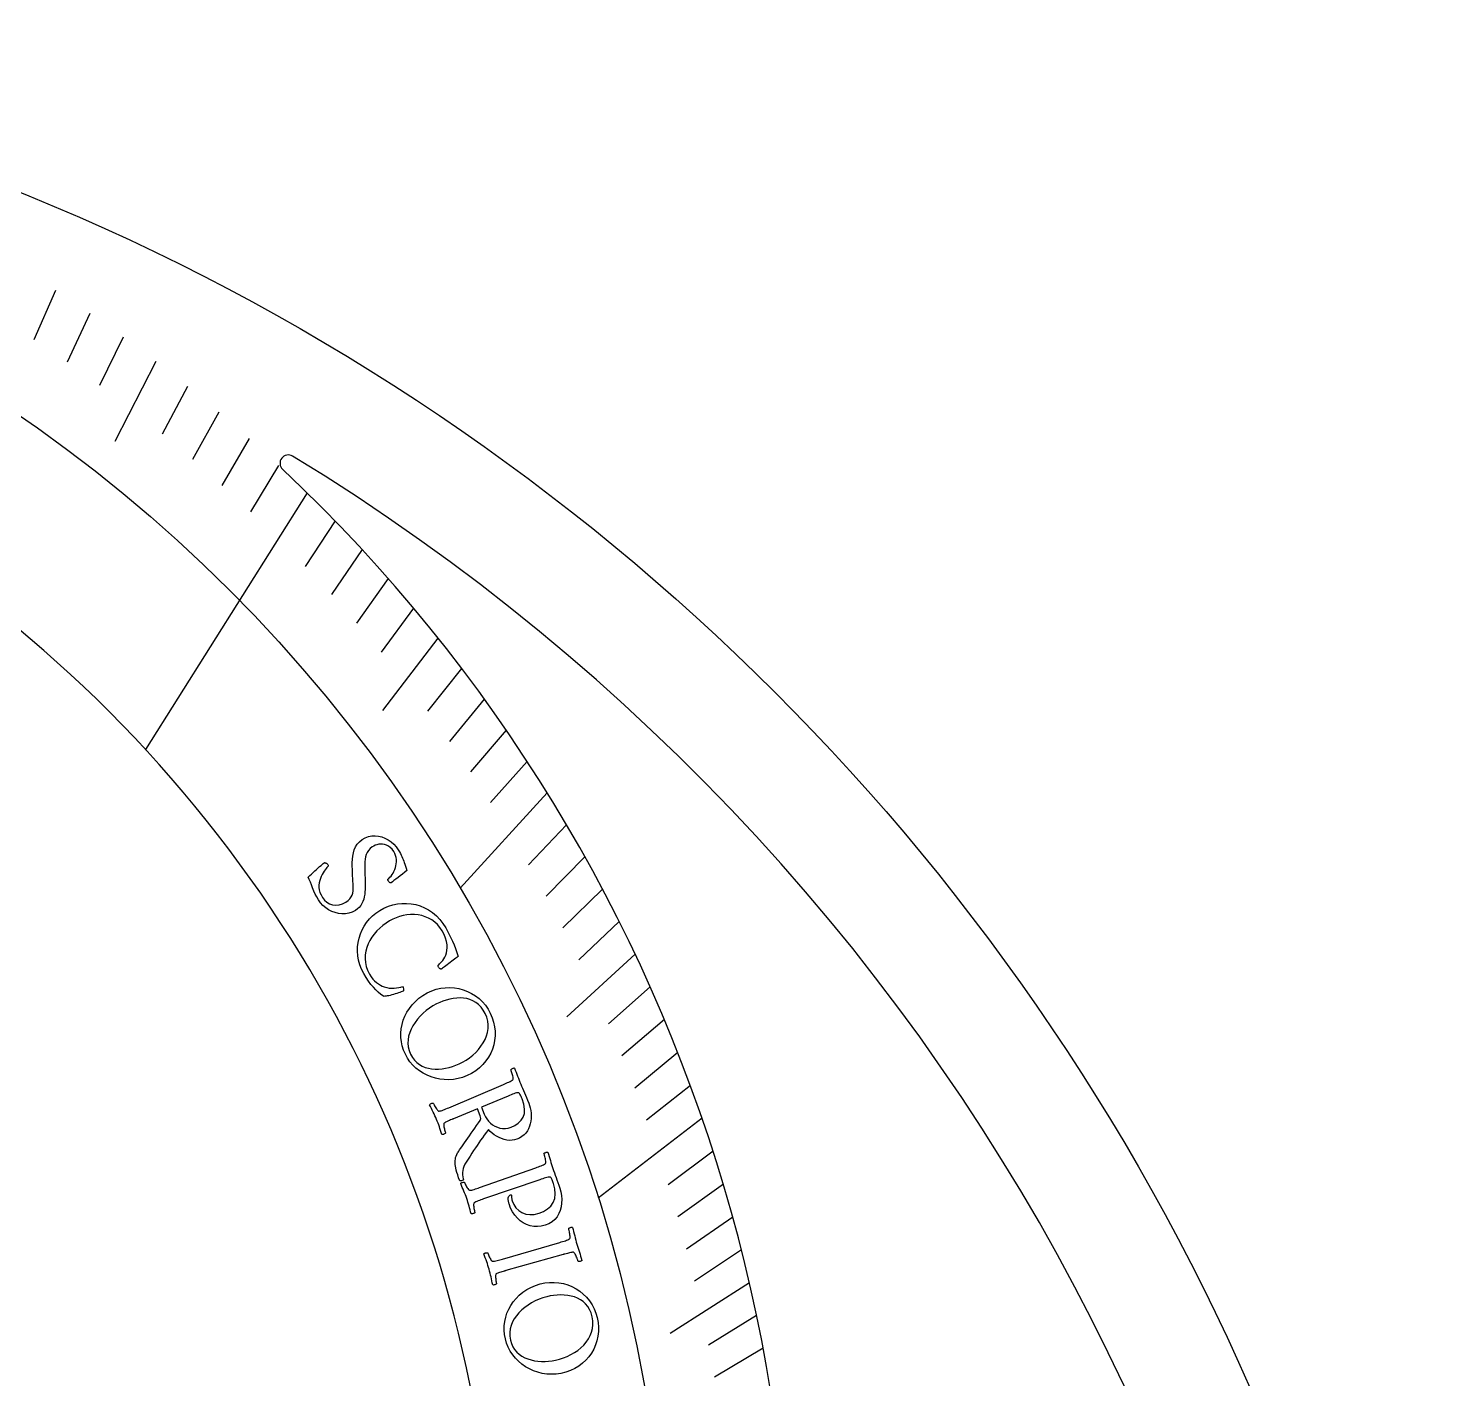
# Model space of a CAD drawing. Header units: millimetres. Extents: x -68 to 68, y -68 to 68.
# Drawn here: x 25.84 to 68.4, y 27.65 to 68.4 of the extents above; entities that cross this region are included whole.
import ezdxf

# ---------------------------------------------------------------- set-up
doc = ezdxf.new("R2010")
doc.units = ezdxf.units.MM
for name, color, linetype in [('CUT_INNER', 6, 'Continuous'), ('CUT_OUTER', 1, 'Continuous'), ('ENGRAVE', 7, 'Continuous'), ('ENGRAVE_FINE', 8, 'Continuous'), ('TEXT', 5, 'Continuous')]:
    doc.layers.add(name, color=color, linetype=linetype)

msp = doc.modelspace()

# ---------------------------------------------------------------- linework, layer by layer
at = {"layer": 'CUT_INNER'}
for centre, radius, start, end in [((0.0003, 19.5458), 39.962, 348.04781, 87.66562), ((0.0002, -0.0001), 64.9798, 291.797457, 58.641452), ((33.6846, 55.2747), 0.25, 58.53516, 226.58203), ((0.0009, 19.546), 48.8533, 346.34338, 46.68808)]:
    msp.add_arc(centre, radius, start, end, dxfattribs=at)
at = {"layer": 'CUT_OUTER'}
msp.add_circle((0, 0), 68.4, dxfattribs=at)
at = {"layer": 'ENGRAVE'}
for points in [[(34.256, 54.3777), (29.3789, 46.6357)], [(41.4987, 45.3256), (38.8707, 42.4553)], [(46.173, 35.5079), (43.0368, 33.0961)]]:
    msp.add_lwpolyline(points, dxfattribs=at)
msp.add_circle((0, 19.5457), 45.1196, dxfattribs=at)
at = {"layer": 'ENGRAVE_FINE'}
for points in [[(26.6634, 60.4823), (26.0089, 58.9976)], [(27.6934, 59.7926), (27.0107, 58.3186)], [(28.7013, 59.0802), (27.9906, 57.6172)], [(29.6866, 58.3458), (28.4552, 55.9258)], [(30.6486, 57.5905), (29.8825, 56.151)], [(31.5869, 56.8151), (30.7935, 55.3881)], [(32.5012, 56.0206), (31.6807, 54.6063)], [(33.391, 55.2078), (32.5437, 53.8068)], [(35.096, 53.5312), (34.1958, 52.158)], [(35.9107, 52.6692), (34.9844, 51.3106)], [(36.6998, 51.7927), (35.7477, 50.4491)], [(37.4632, 50.9026), (36.4856, 49.5743)], [(38.2007, 49.9997), (36.5282, 47.8106)], [(38.9123, 49.085), (37.8847, 47.7887)], [(39.598, 48.1594), (38.5457, 46.8796)], [(40.2575, 47.2237), (39.181, 45.9609)], [(40.8911, 46.2788), (39.7906, 45.0333)], [(42.0803, 44.3648), (40.933, 43.1552)], [(42.6361, 43.3973), (41.4659, 42.2062)], [(43.1663, 42.424), (41.9734, 41.2516)], [(43.6708, 41.4455), (42.4558, 40.2923)], [(44.15, 40.4626), (42.0862, 38.5711)], [(44.604, 39.4761), (43.3457, 38.3624)], [(45.0331, 38.4867), (43.7536, 37.3932)], [(45.4374, 37.495), (44.1373, 36.4221)], [(45.8173, 36.5019), (44.4969, 35.4499)], [(46.5049, 34.5136), (45.145, 33.5044)], [(46.8131, 33.5197), (45.4341, 32.5323)], [(47.0981, 32.5267), (45.7005, 31.5615)], [(47.3602, 31.5353), (45.9443, 30.5925)], [(47.5997, 30.546), (45.2065, 29.0102)], [(47.817, 29.5592), (46.366, 28.6622)], [(48.0125, 28.5755), (46.5445, 27.7018)]]:
    msp.add_lwpolyline(points, dxfattribs=at)
at = {"layer": 'TEXT'}
for points in [[(37.0013, 43.6082), (37.0369, 43.5515), (37.0676, 43.4988), (37.0935, 43.45), (37.1146, 43.4051), (37.1328, 43.3616), (37.1501, 43.3169), (37.1665, 43.2709), (37.1821, 43.2238), (37.1983, 43.1733), (37.2167, 43.1172), (37.2372, 43.0555), (37.2599, 42.9883), (37.1969, 42.9336), (37.132, 42.8794), (37.0653, 42.8257), (36.9966, 42.7725), (36.9312, 42.7231), (36.8744, 42.6808), (36.8263, 42.6455), (36.7867, 42.6172), (36.778, 42.6121), (36.7678, 42.6119), (36.7561, 42.6167), (36.7429, 42.6263), (36.7299, 42.6381), (36.719, 42.6492), (36.71, 42.6596), (36.7031, 42.6693), (36.6962, 42.6823), (36.692, 42.6951), (36.6905, 42.7075), (36.6917, 42.7197), (36.7222, 42.7469), (36.7531, 42.7796), (36.7844, 42.8177), (36.8159, 42.8614), (36.846, 42.9093), (36.873, 42.9602), (36.8967, 43.0141), (36.9172, 43.071), (36.9333, 43.13), (36.9438, 43.1902), (36.9488, 43.2516), (36.9481, 43.3141), (36.9403, 43.3766), (36.9238, 43.438), (36.8988, 43.4981), (36.8651, 43.5571), (36.8148, 43.6258), (36.7619, 43.6815), (36.7066, 43.724), (36.6488, 43.7534), (36.5901, 43.772), (36.5318, 43.7821), (36.474, 43.7836), (36.4166, 43.7767), (36.3612, 43.7633), (36.3094, 43.7455), (36.2612, 43.7233), (36.2165, 43.6969), (36.1527, 43.6475), (36.1011, 43.5926), (36.0615, 43.5322), (36.0339, 43.4663), (36.0153, 43.3961), (36.0026, 43.3226), (35.9959, 43.246), (35.9949, 43.1661), (35.9967, 43.0844), (35.998, 43.0022), (35.9989, 42.9195), (35.9992, 42.8364), (36.0007, 42.7732), (36.0021, 42.7069), (36.0036, 42.6374), (36.0051, 42.5648), (36.0053, 42.4905), (36.0029, 42.4161), (35.998, 42.3415), (35.9906, 42.2667), (35.9789, 42.1932), (35.9612, 42.1225), (35.9376, 42.0547), (35.908, 41.9896), (35.8713, 41.9288), (35.8263, 41.8737), (35.773, 41.8243), (35.7114, 41.7806), (35.6132, 41.7288), (35.5125, 41.6939), (35.4092, 41.6758), (35.3034, 41.6744), (35.1979, 41.6875), (35.0959, 41.7132), (34.9973, 41.7513), (34.902, 41.8019), (34.8127, 41.863), (34.7318, 41.9329), (34.6594, 42.0115), (34.5954, 42.0989), (34.5418, 42.1862), (34.494, 42.2751), (34.4519, 42.3656), (34.4155, 42.4579), (34.3824, 42.5482), (34.35, 42.6332), (34.3185, 42.7127), (34.2878, 42.7869), (34.3334, 42.8327), (34.3813, 42.8791), (34.4313, 42.926), (34.4835, 42.9735), (34.5354, 43.0197), (34.5842, 43.0626), (34.6302, 43.1022), (34.6731, 43.1386), (34.7107, 43.1698), (34.7406, 43.1942), (34.7628, 43.2118), (34.7773, 43.2225), (34.7921, 43.2191), (34.8068, 43.2146), (34.8212, 43.2089), (34.8353, 43.2022), (34.8487, 43.1942), (34.8607, 43.1849), (34.8712, 43.1744), (34.8804, 43.1626), (34.8882, 43.1468), (34.8898, 43.1313), (34.8854, 43.1163), (34.8748, 43.1017), (34.8521, 43.0765), (34.8266, 43.0452), (34.7984, 43.008), (34.7675, 42.9646), (34.7361, 42.9161), (34.7067, 42.8632), (34.6792, 42.8059), (34.6537, 42.7443), (34.6326, 42.6793), (34.6185, 42.6121), (34.6113, 42.5426), (34.6109, 42.4708), (34.6201, 42.3973), (34.6411, 42.3226), (34.6741, 42.2466), (34.7189, 42.1693), (34.7785, 42.0932), (34.8487, 42.0315), (34.9296, 41.9841), (35.0213, 41.9509), (35.1192, 41.9363), (35.2187, 41.9444), (35.3199, 41.9755), (35.4226, 42.0297), (35.4903, 42.0785), (35.5445, 42.1306), (35.5852, 42.186), (35.6123, 42.2446), (35.6296, 42.3064), (35.6408, 42.3717), (35.6461, 42.4402), (35.6453, 42.512), (35.6412, 42.5869), (35.6365, 42.6643), (35.6312, 42.7445), (35.6253, 42.8274), (35.6215, 42.9218), (35.6187, 43.0188), (35.6169, 43.1183), (35.6162, 43.2204), (35.6198, 43.3224), (35.6312, 43.4217), (35.6504, 43.5183), (35.6775, 43.6121), (35.7155, 43.7004), (35.7675, 43.7805), (35.8335, 43.8523), (35.9137, 43.9157), (36.0075, 43.9702), (36.104, 44.0078), (36.203, 44.0287), (36.3048, 44.0325), (36.4065, 44.0213), (36.5056, 43.9969), (36.6021, 43.9593), (36.6958, 43.9084), (36.7842, 43.8466), (36.8646, 43.7758), (36.937, 43.6964), (37.0013, 43.6082)], [(38.4354, 41.2528), (38.4881, 41.1569), (38.54, 41.0576), (38.591, 40.955), (38.641, 40.8489), (38.6887, 40.7398), (38.7328, 40.6277), (38.7731, 40.5127), (38.8097, 40.3949), (38.8053, 40.3915), (38.7921, 40.381), (38.7702, 40.3637), (38.7394, 40.3394), (38.7027, 40.3106), (38.6628, 40.2798), (38.6196, 40.247), (38.5733, 40.2122), (38.5265, 40.1771), (38.4819, 40.1436), (38.4395, 40.1116), (38.3994, 40.0812), (38.3643, 40.0547), (38.3371, 40.0346), (38.3177, 40.021), (38.3062, 40.0137), (38.2986, 40.0097), (38.2889, 40.0095), (38.2772, 40.0133), (38.2633, 40.0209), (38.2492, 40.0313), (38.2368, 40.0431), (38.2259, 40.0565), (38.2167, 40.0714), (38.2104, 40.0849), (38.2059, 40.0982), (38.2035, 40.1114), (38.2029, 40.1243), (38.2238, 40.1423), (38.2488, 40.166), (38.2781, 40.1956), (38.3117, 40.2308), (38.3462, 40.2722), (38.3784, 40.32), (38.4083, 40.3743), (38.436, 40.435), (38.4583, 40.5023), (38.4722, 40.5763), (38.4778, 40.6571), (38.475, 40.7446), (38.4604, 40.8391), (38.4309, 40.9408), (38.3863, 41.0496), (38.3265, 41.1655), (38.2624, 41.2654), (38.1894, 41.3537), (38.1076, 41.4303), (38.017, 41.4952), (37.9198, 41.5488), (37.8182, 41.5914), (37.7122, 41.623), (37.6018, 41.6437), (37.4894, 41.654), (37.3771, 41.6543), (37.2649, 41.6448), (37.1528, 41.6255), (37.0431, 41.5972), (36.9378, 41.5609), (36.8369, 41.5166), (36.7405, 41.4643), (36.6378, 41.3982), (36.5404, 41.3253), (36.4481, 41.2459), (36.3609, 41.1599), (36.2809, 41.0685), (36.21, 40.9727), (36.1481, 40.8726), (36.0952, 40.7682), (36.053, 40.6605), (36.0232, 40.5505), (36.0057, 40.4383), (36.0006, 40.3237), (36.0098, 40.2077), (36.0353, 40.0913), (36.0772, 39.9743), (36.1354, 39.8566), (36.1835, 39.7785), (36.2346, 39.7102), (36.2886, 39.6517), (36.3457, 39.6029), (36.4041, 39.562), (36.4622, 39.5272), (36.5199, 39.4984), (36.5774, 39.4757), (36.6554, 39.4527), (36.7322, 39.4386), (36.8077, 39.4334), (36.8821, 39.4371), (36.953, 39.4462), (37.0181, 39.4568), (37.0774, 39.4692), (37.1309, 39.4833), (37.1488, 39.4523), (37.1601, 39.4196), (37.165, 39.3854), (37.1634, 39.3495), (37.1464, 39.3415), (37.1218, 39.3316), (37.0897, 39.3198), (37.0501, 39.3061), (37.0057, 39.2913), (36.9592, 39.2764), (36.9107, 39.2613), (36.8602, 39.2459), (36.8099, 39.2314), (36.762, 39.2187), (36.7164, 39.2079), (36.6731, 39.1989), (36.6345, 39.1924), (36.6028, 39.1889), (36.578, 39.1885), (36.5601, 39.1912), (36.4795, 39.2473), (36.4012, 39.3111), (36.3252, 39.3825), (36.2515, 39.4617), (36.1793, 39.5499), (36.1076, 39.6486), (36.0364, 39.7577), (35.9657, 39.8774), (35.8982, 40.0101), (35.8453, 40.1439), (35.807, 40.279), (35.7832, 40.4155), (35.773, 40.5516), (35.7756, 40.6855), (35.791, 40.8173), (35.8192, 40.9469), (35.8594, 41.0729), (35.9107, 41.1936), (35.9733, 41.309), (36.0472, 41.4191), (36.1316, 41.5223), (36.2259, 41.6169), (36.3302, 41.7028), (36.4445, 41.7801), (36.5728, 41.8505), (36.7041, 41.907), (36.8387, 41.9495), (36.9764, 41.9778), (37.1155, 41.9924), (37.254, 41.9937), (37.392, 41.9815), (37.5295, 41.9558), (37.6643, 41.9163), (37.7943, 41.8627), (37.9195, 41.7951), (38.0397, 41.7133), (38.1528, 41.6179), (38.2565, 41.5093), (38.3507, 41.3876), (38.4354, 41.2528)], [(39.7805, 38.6764), (39.837, 38.5434), (39.8797, 38.4086), (39.9083, 38.272), (39.9231, 38.1338), (39.924, 37.996), (39.9113, 37.8606), (39.885, 37.7278), (39.8451, 37.5975), (39.7922, 37.4715), (39.7269, 37.3518), (39.6493, 37.2382), (39.5594, 37.1308), (39.4573, 37.0316), (39.3432, 36.9428), (39.2173, 36.8642), (39.0795, 36.7957), (38.9433, 36.7432), (38.8061, 36.7053), (38.6681, 36.6819), (38.5293, 36.6729), (38.3915, 36.6769), (38.2565, 36.6927), (38.1245, 36.7202), (37.9953, 36.7594), (37.8708, 36.8096), (37.7532, 36.8703), (37.6422, 36.9415), (37.5379, 37.0233), (37.4421, 37.1148), (37.3569, 37.2153), (37.282, 37.325), (37.2175, 37.4438), (37.1654, 37.5666), (37.1259, 37.6918), (37.0992, 37.8196), (37.0851, 37.95), (37.0837, 38.0811), (37.095, 38.2105), (37.1191, 38.3386), (37.156, 38.4652), (37.2052, 38.5889), (37.2662, 38.708), (37.3391, 38.8225), (37.4239, 38.9324), (37.5205, 39.0356), (37.6286, 39.1299), (37.7484, 39.2152), (37.8798, 39.2914), (38.0125, 39.3528), (38.1472, 39.3998), (38.284, 39.4322), (38.4229, 39.4499), (38.5619, 39.4538), (38.6987, 39.4446), (38.8333, 39.4222), (38.9657, 39.3867), (39.094, 39.3384), (39.2161, 39.2778), (39.3321, 39.2049), (39.4419, 39.1196), (39.543, 39.0233), (39.6332, 38.9173), (39.7124, 38.8016), (39.7805, 38.6764)], [(39.6253, 38.6715), (39.5674, 38.7758), (39.5015, 38.866), (39.4274, 38.9422), (39.3454, 39.0042), (39.2575, 39.0536), (39.1656, 39.0917), (39.0699, 39.1186), (38.9705, 39.1343), (38.8686, 39.1399), (38.7656, 39.1368), (38.6617, 39.1248), (38.5567, 39.1041), (38.4527, 39.0762), (38.3515, 39.0425), (38.2533, 39.0032), (38.1579, 38.9582), (38.0506, 38.8989), (37.9474, 38.8322), (37.8482, 38.7583), (37.753, 38.677), (37.6638, 38.59), (37.5828, 38.4987), (37.5099, 38.403), (37.4452, 38.303), (37.3904, 38.1999), (37.3475, 38.0951), (37.3165, 37.9885), (37.2972, 37.88), (37.2921, 37.7708), (37.3033, 37.6619), (37.3308, 37.5531), (37.3747, 37.4443), (37.429, 37.346), (37.4913, 37.2607), (37.5617, 37.1886), (37.6403, 37.1294), (37.7255, 37.0819), (37.8156, 37.0446), (37.9106, 37.0175), (38.0105, 37.0007), (38.1135, 36.9931), (38.2177, 36.9938), (38.3231, 37.0028), (38.4297, 37.0201), (38.5356, 37.0443), (38.6386, 37.074), (38.7388, 37.1092), (38.8362, 37.15), (38.9459, 37.2043), (39.0516, 37.2662), (39.1533, 37.3357), (39.2508, 37.4128), (39.3421, 37.4965), (39.425, 37.5857), (39.4993, 37.6804), (39.565, 37.7807), (39.6204, 37.885), (39.6634, 37.992), (39.6941, 38.1015), (39.7123, 38.2136), (39.716, 38.3273), (39.7027, 38.4416), (39.6724, 38.5564), (39.6253, 38.6715)], [(40.9421, 35.9641), (40.9671, 35.8935), (40.987, 35.8196), (41.0016, 35.7425), (41.011, 35.6621), (41.0146, 35.5807), (41.012, 35.5002), (41.003, 35.4207), (40.9878, 35.3422), (40.9656, 35.2662), (40.9356, 35.1944), (40.898, 35.1267), (40.8527, 35.063), (40.7992, 35.0051), (40.7368, 34.9547), (40.6655, 34.9118), (40.5854, 34.8762), (40.5135, 34.8548), (40.4389, 34.8438), (40.3615, 34.8433), (40.2813, 34.853), (40.2006, 34.8714), (40.1218, 34.8968), (40.0449, 34.9292), (39.9698, 34.9686), (39.8988, 35.0134), (39.8344, 35.062), (39.7764, 35.1144), (39.7248, 35.1707), (39.6609, 35.0854), (39.6, 35.0027), (39.5421, 34.9225), (39.4871, 34.8449), (39.4339, 34.7682), (39.3812, 34.6907), (39.329, 34.6124), (39.2773, 34.5335), (39.2244, 34.452), (39.1688, 34.3662), (39.1104, 34.2762), (39.0491, 34.1821), (39.0122, 34.1196), (38.9829, 34.058), (38.9612, 33.9975), (38.9471, 33.9379), (38.941, 33.8759), (38.9432, 33.8083), (38.9536, 33.7351), (38.9723, 33.6562), (38.9648, 33.6461), (38.9526, 33.6378), (38.9359, 33.6312), (38.9145, 33.6263), (38.8932, 33.6227), (38.8766, 33.6204), (38.8647, 33.6192), (38.8576, 33.6191), (38.8246, 33.7125), (38.7962, 33.7983), (38.7724, 33.8765), (38.7532, 33.9472), (38.7383, 34.0099), (38.7273, 34.0643), (38.7203, 34.1103), (38.7172, 34.1479), (38.7181, 34.1731), (38.7199, 34.2031), (38.7223, 34.238), (38.7255, 34.2776), (38.7326, 34.3208), (38.7465, 34.3661), (38.7674, 34.4135), (38.7951, 34.463), (38.8094, 34.485), (38.8293, 34.5149), (38.8548, 34.5526), (38.8859, 34.5983), (38.9217, 34.6504), (38.9612, 34.7075), (39.0045, 34.7697), (39.0516, 34.8369), (39.1013, 34.9079), (39.1525, 34.9814), (39.2053, 35.0575), (39.2597, 35.1361), (39.3145, 35.2154), (39.3688, 35.2935), (39.4227, 35.3706), (39.4761, 35.4464), (39.4892, 35.4745), (39.4933, 35.5073), (39.4886, 35.5447), (39.4751, 35.5867), (39.391, 35.792), (38.6671, 35.4935), (38.6611, 35.491), (38.6552, 35.4886), (38.6492, 35.4861), (38.6432, 35.4836), (38.6373, 35.4812), (38.6313, 35.4787), (38.6253, 35.4763), (38.6194, 35.4738), (38.5825, 35.4584), (38.5475, 35.4436), (38.5143, 35.4292), (38.4829, 35.4152), (38.4541, 35.4015), (38.4286, 35.3876), (38.4063, 35.3737), (38.3872, 35.3597), (38.3803, 35.3488), (38.3763, 35.3323), (38.3753, 35.3101), (38.3771, 35.2823), (38.3812, 35.2513), (38.3869, 35.2199), (38.3943, 35.1881), (38.4032, 35.1557), (38.4123, 35.1257), (38.4202, 35.101), (38.4268, 35.0814), (38.4322, 35.067), (38.4249, 35.0579), (38.414, 35.0488), (38.3997, 35.0398), (38.3819, 35.0307), (38.3634, 35.0234), (38.347, 35.0195), (38.3327, 35.019), (38.3205, 35.0219), (38.3009, 35.0815), (38.2814, 35.1398), (38.2621, 35.1967), (38.2429, 35.2523), (38.2233, 35.3074), (38.2025, 35.3629), (38.1806, 35.4189), (38.1576, 35.4752), (38.1343, 35.5298), (38.11, 35.5845), (38.0847, 35.6394), (38.0583, 35.6944), (38.0312, 35.7497), (38.0035, 35.8053), (37.9753, 35.8612), (37.9465, 35.9174), (37.953, 35.9281), (37.9635, 35.9379), (37.9778, 35.9469), (37.996, 35.9549), (38.0149, 35.9612), (38.0314, 35.965), (38.0455, 35.9663), (38.0572, 35.9652), (38.0636, 35.9512), (38.0729, 35.9328), (38.085, 35.9097), (38.0999, 35.8822), (38.1166, 35.8529), (38.1343, 35.825), (38.1529, 35.7982), (38.1723, 35.7727), (38.1911, 35.7512), (38.2076, 35.7365), (38.2218, 35.7285), (38.2336, 35.7274), (38.2621, 35.7312), (38.2933, 35.7382), (38.3272, 35.7484), (38.3639, 35.7617), (38.4027, 35.7771), (38.4428, 35.7933), (38.4843, 35.8105), (38.5272, 35.8284), (40.1781, 36.531), (40.2211, 36.5493), (40.2626, 36.5673), (40.3029, 36.5851), (40.3417, 36.6026), (40.3777, 36.6201), (40.4092, 36.6378), (40.4362, 36.6558), (40.4587, 36.674), (40.4675, 36.6842), (40.4718, 36.7008), (40.4717, 36.7238), (40.4672, 36.7531), (40.4599, 36.7857), (40.4516, 36.8185), (40.4423, 36.8515), (40.4321, 36.8846), (40.422, 36.9153), (40.4133, 36.9407), (40.4059, 36.9609), (40.3998, 36.9759), (40.4068, 36.9855), (40.4173, 36.9951), (40.4314, 37.0046), (40.4489, 37.0142), (40.4672, 37.022), (40.4836, 37.0261), (40.498, 37.0267), (40.5105, 37.0236), (40.5349, 36.961), (40.5587, 36.8991), (40.5818, 36.8378), (40.6042, 36.7771), (40.6266, 36.7171), (40.6495, 36.6576), (40.673, 36.5986), (40.697, 36.5401), (40.7228, 36.4788), (40.7501, 36.4153), (40.7787, 36.3496), (40.8086, 36.2817), (40.8399, 36.2101), (40.8726, 36.1333), (40.9067, 36.0513), (40.9421, 35.9641)], [(40.4051, 35.2386), (40.5242, 35.2951), (40.6248, 35.3651), (40.7068, 35.4486), (40.7701, 35.5458), (40.8089, 35.658), (40.8172, 35.7866), (40.795, 35.9312), (40.742, 36.0919), (40.7332, 36.1129), (40.7218, 36.1388), (40.7079, 36.1693), (40.6914, 36.2046), (40.6738, 36.2375), (40.6566, 36.2612), (40.6396, 36.2756), (40.6229, 36.2807), (40.5989, 36.2795), (40.5694, 36.2738), (40.5344, 36.2638), (40.4939, 36.2494), (40.4507, 36.2326), (40.4073, 36.2154), (40.3637, 36.1979), (40.3201, 36.18), (39.5103, 35.8413), (39.5963, 35.6313), (39.6314, 35.5571), (39.6744, 35.4881), (39.7254, 35.4243), (39.7842, 35.3655), (39.8493, 35.3139), (39.9188, 35.2711), (39.9927, 35.2374), (40.0712, 35.2126), (40.1526, 35.1989), (40.2354, 35.1986), (40.3195, 35.2118), (40.4051, 35.2386)], [(41.4399, 32.2861), (41.3201, 32.2571), (41.2034, 32.2445), (41.0898, 32.2483), (40.9793, 32.2683), (40.8737, 32.3034), (40.7749, 32.3527), (40.6827, 32.4161), (40.5972, 32.4936), (40.5198, 32.5839), (40.4522, 32.6861), (40.3942, 32.8), (40.3457, 32.9258), (40.3403, 32.9438), (40.3351, 32.9646), (40.33, 32.9884), (40.3251, 33.015), (40.3212, 33.042), (40.3191, 33.0668), (40.3189, 33.0894), (40.3206, 33.1097), (40.3238, 33.1165), (40.3282, 33.126), (40.3336, 33.1381), (40.3401, 33.1529), (40.3485, 33.1678), (40.3598, 33.1802), (40.3739, 33.1902), (40.3908, 33.1976), (40.4017, 33.1999), (40.4099, 33.1983), (40.4154, 33.193), (40.4182, 33.1839), (40.4196, 33.1657), (40.421, 33.1469), (40.4223, 33.1275), (40.4234, 33.1075), (40.4254, 33.087), (40.4289, 33.0658), (40.4341, 33.044), (40.4409, 33.0216), (40.4897, 32.9079), (40.5553, 32.8106), (40.6376, 32.7294), (40.7368, 32.6642), (40.8497, 32.6201), (40.973, 32.6019), (41.1069, 32.6099), (41.2513, 32.6442), (41.3902, 32.7), (41.5075, 32.7722), (41.603, 32.8612), (41.6767, 32.9669), (41.7244, 33.0884), (41.7422, 33.2248), (41.7298, 33.3757), (41.6872, 33.541), (41.6796, 33.5626), (41.6699, 33.589), (41.6579, 33.6204), (41.6436, 33.6566), (41.6281, 33.6906), (41.6123, 33.7153), (41.5963, 33.7307), (41.58, 33.7369), (41.5559, 33.7371), (41.5261, 33.7333), (41.4905, 33.7254), (41.4493, 33.7135), (41.4051, 33.6994), (41.3607, 33.685), (41.3162, 33.6702), (41.2715, 33.6551), (39.5778, 33.0761), (39.5338, 33.0609), (39.4915, 33.046), (39.4507, 33.0314), (39.4116, 33.017), (39.3753, 33.0025), (39.3432, 32.9875), (39.3153, 32.9719), (39.2915, 32.9558), (39.284, 32.9454), (39.279, 32.9292), (39.2766, 32.9071), (39.2767, 32.8792), (39.2789, 32.8482), (39.2825, 32.8169), (39.2876, 32.7852), (39.2943, 32.7533), (39.3012, 32.7237), (39.3073, 32.6991), (39.3126, 32.6795), (39.3171, 32.6649), (39.3092, 32.6563), (39.2978, 32.6479), (39.2829, 32.6398), (39.2646, 32.6318), (39.2457, 32.6257), (39.2291, 32.6228), (39.2148, 32.6232), (39.2028, 32.6268), (39.1869, 32.6875), (39.171, 32.7469), (39.1552, 32.8049), (39.1396, 32.8616), (39.1234, 32.9178), (39.1061, 32.9745), (39.0877, 33.0316), (39.0682, 33.0893), (39.0484, 33.1451), (39.0276, 33.2009), (39.0059, 33.2566), (38.9833, 33.3123), (38.96, 33.3682), (38.936, 33.4248), (38.9114, 33.482), (38.8862, 33.5397), (38.8934, 33.55), (38.9044, 33.5592), (38.9192, 33.5672), (38.9379, 33.5741), (38.9572, 33.5792), (38.9739, 33.582), (38.9881, 33.5824), (38.9996, 33.5805), (39.0051, 33.5664), (39.0131, 33.5477), (39.0235, 33.5246), (39.0364, 33.4971), (39.051, 33.4677), (39.0667, 33.4393), (39.0834, 33.4119), (39.1012, 33.3853), (39.1187, 33.3627), (39.1342, 33.347), (39.1478, 33.3382), (39.1596, 33.3363), (39.1883, 33.3384), (39.2198, 33.3434), (39.2543, 33.3515), (39.2918, 33.3625), (39.3314, 33.3755), (39.3725, 33.3892), (39.415, 33.4037), (39.4589, 33.4191), (41.1515, 34.0142), (41.1955, 34.0298), (41.2381, 34.0452), (41.2793, 34.0604), (41.3192, 34.0755), (41.3562, 34.0907), (41.3887, 34.1065), (41.4168, 34.1227), (41.4404, 34.1395), (41.4498, 34.1492), (41.4552, 34.1655), (41.4565, 34.1884), (41.4537, 34.218), (41.4485, 34.2509), (41.4422, 34.2842), (41.435, 34.3177), (41.4268, 34.3514), (41.4187, 34.3826), (41.4115, 34.4085), (41.4054, 34.4292), (41.4003, 34.4445), (41.4079, 34.4536), (41.419, 34.4625), (41.4335, 34.4712), (41.4516, 34.4797), (41.4704, 34.4863), (41.487, 34.4894), (41.5014, 34.4891), (41.5137, 34.4853), (41.5342, 34.4213), (41.5541, 34.358), (41.5734, 34.2954), (41.592, 34.2335), (41.6106, 34.1721), (41.6298, 34.1113), (41.6496, 34.051), (41.6699, 33.9912), (41.692, 33.9284), (41.7152, 33.8633), (41.7397, 33.796), (41.7653, 33.7264), (41.7922, 33.653), (41.8201, 33.5743), (41.849, 33.4904), (41.8789, 33.4011), (41.9099, 33.2893), (41.9294, 33.1765), (41.9372, 33.0628), (41.9335, 32.9481), (41.9176, 32.8361), (41.8892, 32.7303), (41.8481, 32.6309), (41.7944, 32.5377), (41.7273, 32.4545), (41.6458, 32.3849), (41.55, 32.3288), (41.4399, 32.2861)], [(42.3915, 31.7119), (42.4097, 31.6497), (42.4284, 31.5884), (42.4476, 31.5282), (42.4672, 31.4689), (42.4871, 31.4095), (42.507, 31.3485), (42.5269, 31.2861), (42.5468, 31.2223), (42.539, 31.2121), (42.5274, 31.2035), (42.5121, 31.1965), (42.4929, 31.1911), (42.4732, 31.1876), (42.4563, 31.1863), (42.4421, 31.1873), (42.4307, 31.1904), (42.4259, 31.206), (42.419, 31.2268), (42.4097, 31.2528), (42.3982, 31.2839), (42.3852, 31.317), (42.3718, 31.3488), (42.3578, 31.3793), (42.3434, 31.4085), (42.3288, 31.4336), (42.3145, 31.4517), (42.3004, 31.4629), (42.2867, 31.4672), (42.2628, 31.4667), (42.2362, 31.464), (42.2068, 31.459), (42.1747, 31.4519), (42.1406, 31.4433), (42.1049, 31.4339), (42.0678, 31.4239), (42.0292, 31.4131), (42.023, 31.4114), (42.0168, 31.4096), (42.0106, 31.4079), (42.0044, 31.4061), (41.9982, 31.4043), (41.9919, 31.4026), (41.9857, 31.4008), (41.9795, 31.3991), (40.2529, 30.9115), (40.2466, 30.9098), (40.2404, 30.908), (40.2342, 30.9063), (40.228, 30.9045), (40.2218, 30.9028), (40.2156, 30.901), (40.2094, 30.8993), (40.2032, 30.8975), (40.1648, 30.8865), (40.1283, 30.8758), (40.0936, 30.8653), (40.0609, 30.8551), (40.0307, 30.8448), (40.0037, 30.834), (39.9799, 30.8228), (39.9593, 30.811), (39.9513, 30.8011), (39.9454, 30.7851), (39.9418, 30.7632), (39.9404, 30.7353), (39.9409, 30.7041), (39.9429, 30.6723), (39.9465, 30.6398), (39.9517, 30.6066), (39.9573, 30.5758), (39.9622, 30.5502), (39.9665, 30.53), (39.9702, 30.5151), (39.9618, 30.5069), (39.95, 30.4992), (39.9348, 30.4918), (39.916, 30.4849), (39.8968, 30.4798), (39.8801, 30.4778), (39.8658, 30.479), (39.854, 30.4832), (39.8414, 30.5447), (39.8288, 30.6049), (39.8162, 30.6637), (39.8036, 30.7211), (39.7905, 30.7781), (39.7763, 30.8357), (39.761, 30.8937), (39.7447, 30.9523), (39.7279, 31.0092), (39.7101, 31.0664), (39.6913, 31.1239), (39.6714, 31.1816), (39.6509, 31.2396), (39.6298, 31.298), (39.6083, 31.3568), (39.5862, 31.416), (39.5939, 31.4259), (39.6054, 31.4345), (39.6206, 31.4417), (39.6397, 31.4475), (39.6592, 31.4516), (39.6761, 31.4535), (39.6902, 31.4531), (39.7016, 31.4506), (39.7064, 31.4361), (39.7135, 31.4166), (39.7228, 31.3924), (39.7344, 31.3633), (39.7477, 31.3323), (39.762, 31.3025), (39.7773, 31.2737), (39.7937, 31.2462), (39.8099, 31.2226), (39.8246, 31.2061), (39.8377, 31.1966), (39.8494, 31.194), (39.8781, 31.1945), (39.9099, 31.1979), (39.9448, 31.2041), (39.9828, 31.2131), (40.023, 31.2239), (40.0648, 31.2354), (40.108, 31.2475), (40.1527, 31.2604), (41.8751, 31.763), (41.9198, 31.7762), (41.9632, 31.7892), (42.0052, 31.8022), (42.0459, 31.8151), (42.0836, 31.8283), (42.1169, 31.8423), (42.1458, 31.857), (42.1703, 31.8725), (42.1802, 31.8816), (42.1865, 31.8976), (42.189, 31.9205), (42.1879, 31.9501), (42.1844, 31.9834), (42.1798, 32.0174), (42.1743, 32.0519), (42.1676, 32.0869), (42.1609, 32.1195), (42.1549, 32.1464), (42.1498, 32.1678), (42.1455, 32.1835), (42.1536, 32.1922), (42.1651, 32.2005), (42.1802, 32.2084), (42.1987, 32.2159), (42.2178, 32.2214), (42.2345, 32.2237), (42.2489, 32.2226), (42.2609, 32.2181), (42.278, 32.153), (42.2946, 32.0883), (42.3106, 32.024), (42.3262, 31.9602), (42.3417, 31.897), (42.3578, 31.8346), (42.3744, 31.7729), (42.3915, 31.7119)], [(43.006, 29.4934), (43.032, 29.3513), (43.044, 29.2104), (43.0421, 29.0708), (43.0262, 28.9327), (42.9969, 28.7981), (42.9548, 28.6688), (42.9, 28.5449), (42.8325, 28.4265), (42.7534, 28.3152), (42.6634, 28.2127), (42.5628, 28.1189), (42.4515, 28.0338), (42.3302, 27.9594), (42.1994, 27.8977), (42.0593, 27.8487), (41.9099, 27.8121), (41.7654, 27.7906), (41.6233, 27.7837), (41.4835, 27.7911), (41.3461, 27.8128), (41.2125, 27.8469), (41.0843, 27.8919), (40.9615, 27.9477), (40.844, 28.0142), (40.7336, 28.0905), (40.6321, 28.1755), (40.5395, 28.2693), (40.4556, 28.3719), (40.3822, 28.4822), (40.3211, 28.599), (40.2721, 28.7224), (40.2352, 28.8525), (40.2112, 28.9837), (40.2002, 29.1145), (40.2021, 29.245), (40.2169, 29.3754), (40.2443, 29.5035), (40.2837, 29.6274), (40.3352, 29.747), (40.399, 29.8625), (40.4741, 29.9724), (40.5597, 30.0752), (40.6559, 30.171), (40.7628, 30.2596), (40.8796, 30.3392), (41.0058, 30.4075), (41.1413, 30.4645), (41.2863, 30.51), (41.4292, 30.5408), (41.5709, 30.5572), (41.7115, 30.5588), (41.8509, 30.5457), (41.9873, 30.5189), (42.1188, 30.48), (42.2452, 30.4287), (42.3667, 30.365), (42.4812, 30.2898), (42.5871, 30.2039), (42.6843, 30.1073), (42.7727, 30.0001), (42.8503, 29.884), (42.9151, 29.7607), (42.967, 29.6305), (43.006, 29.4934)], [(42.8535, 29.5227), (42.8199, 29.6371), (42.7753, 29.7396), (42.7197, 29.8301), (42.6533, 29.9086), (42.5783, 29.976), (42.4971, 30.0333), (42.4096, 30.0805), (42.316, 30.1177), (42.2178, 30.1455), (42.1167, 30.165), (42.0126, 30.1761), (41.9057, 30.1789), (41.798, 30.1745), (41.692, 30.1638), (41.5875, 30.1469), (41.4846, 30.1239), (41.3669, 30.0896), (41.2516, 30.0472), (41.1386, 29.9967), (41.0279, 29.9384), (40.9218, 29.873), (40.8227, 29.8016), (40.7307, 29.7242), (40.6456, 29.6408), (40.5696, 29.5523), (40.5048, 29.4594), (40.4511, 29.3622), (40.4086, 29.2606), (40.3796, 29.1552), (40.3666, 29.0464), (40.3697, 28.9342), (40.3887, 28.8185), (40.4201, 28.7107), (40.4621, 28.6138), (40.515, 28.528), (40.5788, 28.4531), (40.6515, 28.388), (40.7312, 28.3319), (40.8179, 28.2847), (40.9118, 28.2463), (41.0106, 28.2164), (41.1125, 28.1942), (41.2173, 28.1799), (41.3251, 28.1734), (41.4336, 28.1739), (41.5407, 28.1802), (41.6462, 28.1926), (41.7501, 28.211), (41.8691, 28.24), (41.9858, 28.2772), (42.1002, 28.3227), (42.2123, 28.3766), (42.3197, 28.4383), (42.42, 28.5071), (42.5133, 28.5833), (42.5995, 28.6667), (42.6763, 28.7563), (42.7417, 28.8513), (42.7957, 28.9514), (42.8381, 29.0568), (42.8665, 29.1669), (42.8786, 29.2813), (42.8742, 29.4), (42.8535, 29.5227)]]:
    msp.add_lwpolyline(points, close=True, dxfattribs=at)

doc.saveas('drawing.dxf')
